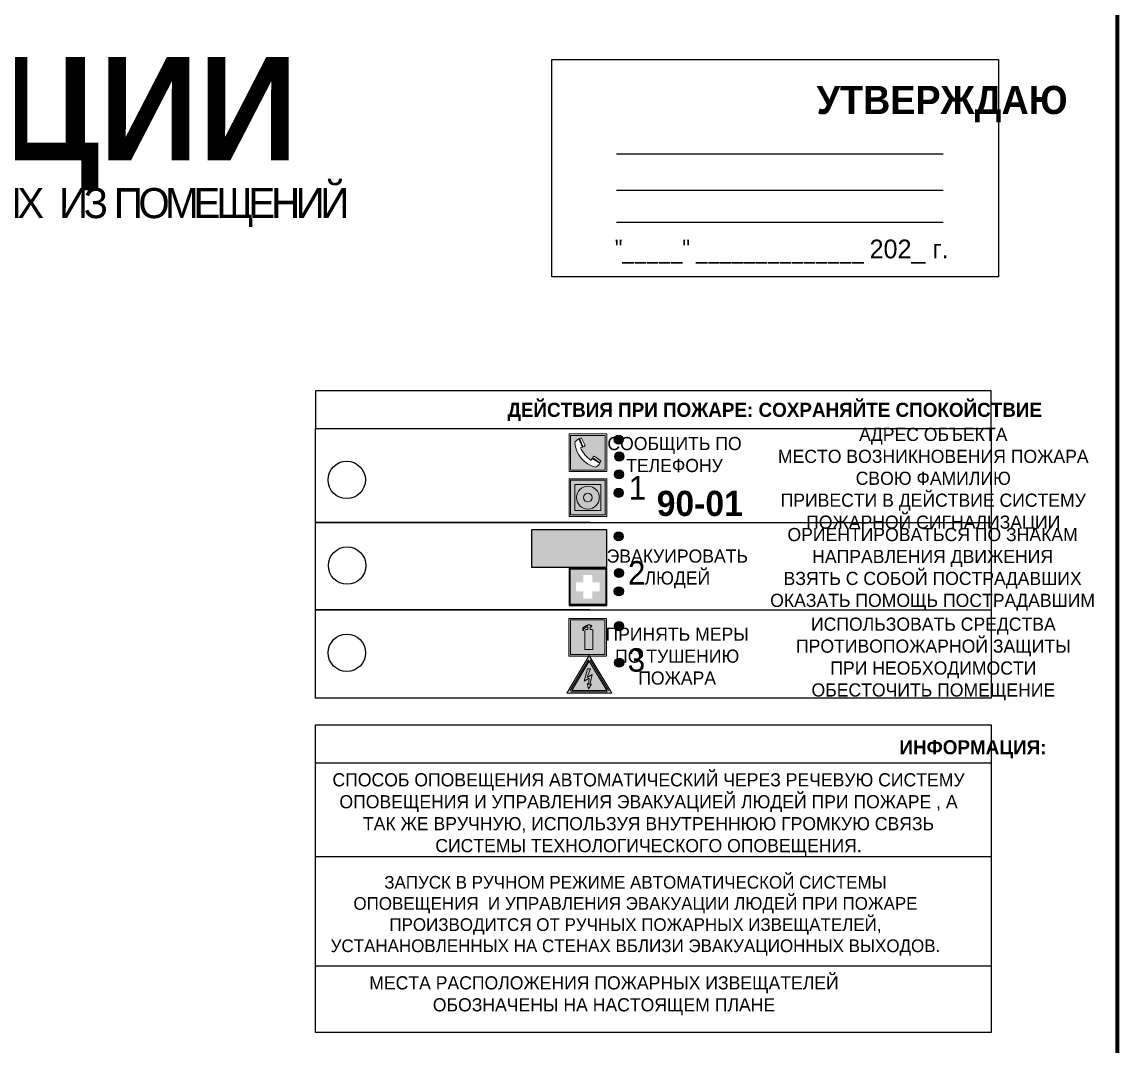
# Model space of a CAD drawing. Header units: millimetres. Extents: x 13114 to 67229, y 22859 to 38520.
# Drawn here: x 21210.1 to 21443.1, y 31460.2 to 31678.1 of the extents above; entities that cross this region are included whole.
import ezdxf

# ---------------------------------------------------------------- set-up
doc = ezdxf.new("R2010")
doc.units = ezdxf.units.MM
doc.styles.add('обычный', font='arial.ttf')

# ---------------------------------------------------------------- blocks, each defined once
blk = doc.blocks.new('A$C3E6D3DDE')
at = {"lineweight": 5}
h = blk.add_hatch(color=40, dxfattribs=at)
h.paths.add_polyline_path([(24.1, 1.45), (16.46, -11.35), (31.74, -11.35)])
h.paths.add_polyline_path([(24.09, -0.46), (30.03, -10.41), (18.14, -10.41)], flags=16)
h.paths.add_polyline_path([(24.54, -3.08), (23.41, -6.02), (25.13, -5.01), (24.33, -8.5), (24.82, -8.27), (23.79, -9.86), (23.4, -8.04), (23.8, -8.43), (24.04, -6.29), (22.39, -7.25), (23.44, -3.08)], flags=0)
h = blk.add_hatch(color=256, dxfattribs=at)
h.paths.add_polyline_path([(24.37, 0.03, 0.567511), (23.82, 0.03), (17.59, -10.4, 0.582454), (17.86, -10.88), (30.32, -10.88, 0.582149), (30.6, -10.4)])
h.paths.add_polyline_path([(24.09, -0.46), (18.14, -10.41), (30.03, -10.41)], flags=16)
h.paths.add_polyline_path([(24.54, -3.08), (23.41, -6.02), (25.13, -5.01), (24.33, -8.5), (24.82, -8.27), (23.79, -9.86), (23.4, -8.04), (23.8, -8.43), (24.04, -6.29), (22.39, -7.25), (23.44, -3.08)], flags=0)
h = blk.add_hatch(color=40, dxfattribs=at)
h.paths.add_polyline_path([(24.09, -0.46), (18.14, -10.41), (30.03, -10.41)])
h.paths.add_polyline_path([(24.82, -8.27), (23.79, -9.86), (23.4, -8.04), (23.8, -8.43), (24.04, -6.29), (22.39, -7.25), (23.44, -3.08), (24.54, -3.08), (23.41, -6.02), (25.13, -5.01), (24.33, -8.5)], flags=16)
at = {"color": 40, "lineweight": 5}
for p, q in [((16.46, -11.35), (24.1, 1.45)), ((24.1, 1.45), (31.74, -11.35))]:
    blk.add_line(p, q, dxfattribs=at)
at = {"lineweight": 5}
for p, q in [((17.59, -10.4), (23.82, 0.03)), ((24.37, 0.03), (30.6, -10.4)), ((18.14, -10.41), (24.09, -0.46)), ((23.44, -3.08), (22.39, -7.25)), ((23.41, -6.02), (24.54, -3.08)), ((24.54, -3.08), (23.44, -3.08)), ((24.09, -0.46), (30.03, -10.41)), ((22.39, -7.25), (24.04, -6.29)), ((25.13, -5.01), (23.41, -6.02)), ((24.04, -6.29), (23.8, -8.43)), ((24.33, -8.5), (25.13, -5.01)), ((17.86, -10.88), (30.32, -10.88)), ((18.14, -10.41), (30.03, -10.41)), ((23.8, -8.43), (23.4, -8.04)), ((23.4, -8.04), (23.79, -9.86)), ((23.79, -9.86), (24.82, -8.27)), ((24.82, -8.27), (24.33, -8.5))]:
    blk.add_line(p, q, dxfattribs=at)
at = {"color": 50, "lineweight": 5}
blk.add_line((31.74, -11.35), (16.46, -11.35), dxfattribs=at)
blk = doc.blocks.new('A$C456E1F9C')
at = {"lineweight": 5}
h = blk.add_hatch(color=242, dxfattribs=at)
h.paths.add_polyline_path([(0.51, -1.47), (0.51, -13.26), (12.29, -13.26), (12.29, -1.47)])
h.paths.add_polyline_path([(5.42, -4.95, -0.254479), (4.78, -5.4), (3.52, -2.53, -0.209735), (4.23, -2.4)], flags=16)
h.paths.add_polyline_path([(8.53, -8.6), (10.87, -10.17), (10.54, -10.76), (8.03, -9.13, -0.192251)], flags=16)
h.paths.add_polyline_path([(4.61, -5.49, 0.005518), (3.87, -5.72, 0.128647), (7.49, -10.01, 0.00809), (7.83, -9.33), (10.47, -10.97, -0.16736), (8.99, -12.25, -0.327862), (1.95, -3.95, -0.166952), (3.36, -2.62)], flags=16)
at = {"color": 242, "lineweight": 5}
for p, q in [((0, -13.77), (0, -0.97)), ((12.8, -0.97), (0, -0.97)), ((4.61, -5.49), (3.36, -2.62)), ((3.52, -2.53), (4.78, -5.4)), ((4.23, -2.4), (5.42, -4.95)), ((12.8, -13.77), (12.8, -0.97)), ((7.83, -9.33), (10.47, -10.97)), ((8.03, -9.13), (10.54, -10.76)), ((10.81, -10.12), (8.53, -8.6)), ((10.54, -10.76), (10.8, -10.3)), ((10.8, -10.3), (10.81, -10.12)), ((0, -13.77), (12.8, -13.77))]:
    blk.add_line(p, q, dxfattribs=at)
blk.add_lwpolyline([(0.51, -1.47), (12.29, -1.47), (12.29, -13.26), (0.51, -13.26)], close=True, dxfattribs=at)
for centre, radius, start, end in [((4.59, -5.34), 2.99, 114.2845, 152.1974), ((4.02, -3.27), 0.891, 76.3284, 123.7092), ((11.12, -3.31), 9.19, 183.9915, 256.6009), ((14.98, -39.1), 35.17, 107.1487, 108.4135), ((13.86, -0.94), 11.08, 205.5536, 234.8762), ((4.68, -4.59), 0.824, 276.9621, 334.0723), ((-13.31, 0.8), 23.44, 332.5487, 334.4027), ((8.94, -9.5), 0.989, 114.4092, 157.9388), ((7.87, -9.46), 3, 291.9291, 329.9329)]:
    blk.add_arc(centre, radius, start, end, dxfattribs=at)
blk = doc.blocks.new('A$C54414219')
at = {"true_color": 0xffffff}
h = blk.add_hatch(color=7, dxfattribs=at)
h.paths.add_polyline_path([(2.39, -9.45), (2.39, -18.3), (11.23, -18.3), (11.23, -9.45)], flags=0)
h.paths.add_polyline_path([(10.71, -13.87, -1), (2.92, -13.87, -1)], flags=0)
h.paths.add_polyline_path([(8.3, -13.87, -1), (5.33, -13.87, -1)], flags=0)
h.paths.add_polyline_path([(0.41, -7.47), (0.41, -20.27), (13.21, -20.27), (13.21, -7.47)])
h.paths.add_polyline_path([(0.92, -19.77), (12.71, -19.77), (12.71, -7.98), (0.92, -7.98)], flags=16)
h.paths.add_polyline_path([(11.23, -9.45), (11.23, -18.3), (2.39, -18.3), (2.39, -9.45)], flags=0)
at = {"lineweight": 5}
h = blk.add_hatch(color=242, dxfattribs=at)
h.paths.add_polyline_path([(12.71, -7.98), (0.92, -7.98), (0.92, -19.77), (12.71, -19.77)])
h.paths.add_polyline_path([(11.23, -18.3), (2.39, -18.3), (2.39, -9.45), (11.23, -9.45)], flags=16)
h.paths.add_polyline_path([(10.71, -13.87, -1), (2.92, -13.87, -1)], flags=0)
h.paths.add_polyline_path([(8.3, -13.87, -1), (5.33, -13.87, -1)], flags=0)
at = {"true_color": 0xffffff}
h = blk.add_hatch(color=7, dxfattribs=at)
h.paths.add_polyline_path([(2.39, -9.45), (2.39, -18.3), (11.23, -18.3), (11.23, -9.45)])
h.paths.add_polyline_path([(10.71, -13.87, -1), (2.92, -13.87, -1)], flags=16)
h.paths.add_polyline_path([(8.3, -13.87, -1), (5.33, -13.87, -1)], flags=0)
at = {"lineweight": 5}
h = blk.add_hatch(color=242, dxfattribs=at)
h.paths.add_polyline_path([(2.92, -13.87, 1), (10.71, -13.87, 1)])
h.paths.add_polyline_path([(8.3, -13.87, -1), (5.33, -13.87, -1)], flags=16)
at = {"color": 242, "lineweight": 5}
for p, q in [((0.41, -20.27), (0.41, -7.47)), ((0.41, -7.47), (13.21, -7.47)), ((0.41, -7.47), (13.21, -7.47)), ((13.21, -20.27), (13.21, -7.47)), ((0.41, -20.27), (13.21, -20.27))]:
    blk.add_line(p, q, dxfattribs=at)
for points in [[(0.92, -7.98), (12.71, -7.98), (12.71, -19.77), (0.92, -19.77)], [(2.39, -9.45), (11.23, -9.45), (11.23, -18.3), (2.39, -18.3)]]:
    blk.add_lwpolyline(points, close=True, dxfattribs=at)
for radius in [3.89, 1.49]:
    blk.add_circle((6.81, -13.87), radius, dxfattribs=at)
blk = doc.blocks.new('A$C32E8229D')
at = {"true_color": 0xffffff}
blk.add_hatch(color=7, dxfattribs=at).paths.add_polyline_path([(0, 0), (0, -8), (16, -8), (16, 0)])
h = blk.add_hatch(color=126)
h.paths.add_polyline_path([(0.2, -0.2), (15.8, -0.2), (15.8, -7.8), (0.2, -7.8)])
h.paths.add_polyline_path([(13.49, -2.05), (12.08, -2.05), (11.37, -2.63, 0.162397), (11.29, -2.84), (11.29, -3.63), (10.35, -3.63), (10.35, -4.05), (11.68, -4.05), (11.68, -3.48), (12.26, -4.28), (11.29, -5.1), (11.29, -6.78), (11.85, -6.78), (11.85, -5.44), (12.8, -4.64), (12.8, -5.94), (14.46, -5.94), (14.46, -5.39), (13.45, -5.39), (13.45, -3.97), (12.46, -2.59), (13.15, -2.59), (13.69, -3.34), (14.18, -3)], flags=16)
h.paths.add_polyline_path([(10.74, -1.82, 1), (11.8, -1.82, 1)], flags=16)
h.paths.add_polyline_path([(9.39, -3.59), (5.99, -3.59), (6.56, -3.03), (5.91, -3.03), (5.1, -3.83), (5.91, -4.64), (6.56, -4.64), (5.99, -4.09), (9.39, -4.09)], flags=16)
h.paths.add_polyline_path([(4.29, -1.08), (1.72, -1.08), (1.72, -6.6), (4.29, -6.6)], flags=16)
at = {"color": 126}
blk.add_lwpolyline([(16, -8), (0, -8), (0, 0), (16, 0)], close=True, dxfattribs=at)
blk = doc.blocks.new('A$C18900ED3')
h = blk.add_hatch(color=126)
h.paths.add_polyline_path([(-0.18, -0.18), (-7.02, -0.18), (-7.02, -7.02), (-0.18, -7.02)])
h.paths.add_polyline_path([(-5.89, -4.46), (-5.89, -2.77), (-4.46, -2.77), (-4.46, -1.31), (-2.77, -1.31), (-2.77, -2.77), (-1.33, -2.77), (-1.33, -4.46), (-2.77, -4.46), (-2.77, -5.89), (-4.46, -5.89), (-4.46, -4.46)], flags=16)
at = {"color": 126}
for p, q in [((-7.2, 0), (-7.2, -7.2)), ((0, 0), (-7.2, 0)), ((0, -7.2), (0, 0)), ((-7.02, -7.02), (-7.02, -0.18)), ((-7.02, -0.18), (-0.18, -0.18)), ((-0.18, -0.18), (-0.18, -7.02)), ((-7.2, -7.2), (0, -7.2)), ((-0.18, -7.02), (-7.02, -7.02))]:
    blk.add_line(p, q, dxfattribs=at)
blk = doc.blocks.new('A$C3AD82952')
at = {"true_color": 0xf5f5ff}
h = blk.add_hatch(color=7, dxfattribs=at)
h.dxf.hatch_style = 1
h.paths.add_polyline_path([(8.21, 8.73, 0.414214), (7.89, 9.05), (7.22, 9.05), (7.22, 9.92), (7.59, 9.92, 1), (7.57, 10.36), (7.22, 10.36), (7.22, 10.6), (6.43, 10.6), (6.43, 10.36), (6.01, 10.36), (4.74, 9.59), (4.74, 8.69), (4.98, 8.73), (4.98, 9.26), (6.12, 9.91), (6.43, 9.91), (6.43, 9.05), (5.76, 9.05, 0.414214), (5.44, 8.73), (5.44, 2.2), (8.21, 2.2)], flags=0)
h.paths.add_polyline_path([(12.8, 12.8), (0, 12.8), (0, 0), (12.8, 0)])
h.paths.add_polyline_path([(0.51, 12.29), (12.29, 12.29), (12.29, 0.51), (0.51, 0.51)], flags=16)
h.paths.add_polyline_path([(4.74, 9.59), (6.01, 10.36), (6.43, 10.36), (6.43, 10.6), (7.22, 10.6), (7.22, 10.36), (7.59, 10.36, -0.94586), (7.59, 9.92), (7.22, 9.92), (7.22, 9.05), (7.89, 9.05, -0.414214), (8.21, 8.73), (8.21, 2.2), (5.44, 2.2), (5.44, 8.73, -0.414214), (5.76, 9.05), (6.43, 9.05), (6.43, 9.91), (6.12, 9.91), (4.98, 9.26), (4.98, 8.73), (4.74, 8.69)], flags=0)
h = blk.add_hatch(color=242)
h.dxf.hatch_style = 1
h.paths.add_polyline_path([(12.29, 12.29), (0.51, 12.29), (0.51, 0.51), (12.29, 0.51)])
h.paths.add_polyline_path([(4.74, 8.69), (4.74, 9.59), (6.01, 10.36), (6.43, 10.36), (6.43, 10.6), (7.22, 10.6), (7.22, 10.36), (7.59, 10.36, -0.94586), (7.59, 9.92), (7.22, 9.92), (7.22, 9.05), (7.89, 9.05, -0.414214), (8.21, 8.73), (8.21, 2.2), (5.44, 2.2), (5.44, 8.73, -0.414214), (5.76, 9.05), (6.43, 9.05), (6.43, 9.91), (6.12, 9.91), (4.98, 9.26), (4.98, 8.73)], flags=16)
h = blk.add_hatch(color=7, dxfattribs=at)
h.dxf.hatch_style = 1
h.paths.add_polyline_path([(8.21, 8.73, 0.414214), (7.89, 9.05), (7.22, 9.05), (7.22, 9.92), (7.59, 9.92, 1), (7.57, 10.36), (7.22, 10.36), (7.22, 10.6), (6.43, 10.6), (6.43, 10.36), (6.01, 10.36), (4.74, 9.59), (4.74, 8.69), (4.98, 8.73), (4.98, 9.26), (6.12, 9.91), (6.43, 9.91), (6.43, 9.05), (5.76, 9.05, 0.414214), (5.44, 8.73), (5.44, 2.2), (8.21, 2.2)])
at = {"color": 242, "lineweight": 5}
for p, q in [((0, 0), (0, 12.8)), ((0, 12.8), (12.8, 12.8)), ((12.8, 0), (12.8, 12.8)), ((6.01, 10.36), (4.74, 9.59)), ((4.74, 9.59), (4.74, 8.69)), ((4.74, 8.69), (4.98, 8.73)), ((4.98, 9.26), (6.12, 9.91)), ((4.98, 8.73), (4.98, 9.26)), ((5.44, 2.2), (5.44, 8.73)), ((5.76, 9.05), (6.43, 9.05)), ((6.01, 10.36), (6.43, 10.36)), ((6.12, 9.91), (6.43, 9.91)), ((7.22, 10.6), (6.43, 10.6)), ((6.43, 10.6), (6.43, 10.36)), ((6.43, 9.91), (6.43, 9.05)), ((7.22, 10.36), (7.22, 10.6)), ((7.59, 10.36), (7.22, 10.36)), ((7.22, 9.05), (7.22, 9.92)), ((7.59, 9.92), (7.22, 9.92)), ((7.89, 9.05), (7.22, 9.05)), ((8.21, 2.2), (8.21, 8.73)), ((0, 0), (12.8, 0)), ((5.44, 2.2), (8.21, 2.2))]:
    blk.add_line(p, q, dxfattribs=at)
blk.add_lwpolyline([(0.51, 12.29), (12.29, 12.29), (12.29, 0.51), (0.51, 0.51)], close=True, dxfattribs=at)
for centre, radius, start, end in [((5.76, 8.73), 0.32, 90, 180), ((7.58, 10.14), 0.223, 273.1875, 86.8125), ((7.89, 8.73), 0.32, 0, 90)]:
    blk.add_arc(centre, radius, start, end, dxfattribs=at)

msp = doc.modelspace()

# ---------------------------------------------------------------- hatches: boundary and pattern name
at = {"lineweight": 0}
h = msp.add_hatch(color=256, dxfattribs=at)
h.dxf.hatch_style = 1
h.paths.add_polyline_path([(21336.11, 31589.22, 1), (21338.04, 31589.22, 1)])
h = msp.add_hatch(color=256, dxfattribs=at)
h.dxf.hatch_style = 1
h.paths.add_polyline_path([(21336.21, 31585.63, 1), (21338.14, 31585.63, 1)])
h = msp.add_hatch(color=256, dxfattribs=at)
h.dxf.hatch_style = 1
h.paths.add_polyline_path([(21336.17, 31581.82, 1), (21338.11, 31581.82, 1)])
h = msp.add_hatch(color=256, dxfattribs=at)
h.dxf.hatch_style = 1
h.paths.add_polyline_path([(21336.09, 31577.9, 1), (21338.02, 31577.9, 1)])
h = msp.add_hatch(color=256, dxfattribs=at)
h.dxf.hatch_style = 1
h.paths.add_polyline_path([(21336.1, 31568.63, 1), (21338.03, 31568.63, 1)])
h = msp.add_hatch(color=256, dxfattribs=at)
h.dxf.hatch_style = 1
h.paths.add_polyline_path([(21336.14, 31560.85, 1), (21338.07, 31560.85, 1)])
h = msp.add_hatch(color=256, dxfattribs=at)
h.dxf.hatch_style = 1
h.paths.add_polyline_path([(21336.14, 31556.95, 1), (21338.07, 31556.95, 1)])
h = msp.add_hatch(color=256, dxfattribs=at)
h.dxf.hatch_style = 1
h.paths.add_polyline_path([(21336.19, 31549.52, 1), (21338.13, 31549.52, 1)])
h = msp.add_hatch(color=256, dxfattribs=at)
h.dxf.hatch_style = 1
h.paths.add_polyline_path([(21336.2, 31541.76, 1), (21338.13, 31541.76, 1)])

# ---------------------------------------------------------------- linework, layer by layer
at = {"color": 1, "lineweight": 100}
msp.add_lwpolyline([(20843.15, 31685.27), (21443.15, 31685.27), (21443.15, 31290.27), (20843.15, 31290.27)], close=True, dxfattribs=at)
for points in [[(21322.86, 31670.1), (21417.87, 31670.1), (21417.87, 31623.89), (21322.86, 31623.89)], [(21272.56, 31591.57), (21416.33, 31591.57), (21416.33, 31599.62), (21272.56, 31599.62)], [(21272.56, 31591.57), (21416.33, 31591.57), (21416.33, 31534.17), (21272.56, 31534.17)]]:
    msp.add_lwpolyline(points, close=True)
for points in [[(21336.61, 31650.05), (21406.14, 31650.05)], [(21336.61, 31642.29), (21406.14, 31642.29)], [(21336.61, 31635.5), (21406.14, 31635.5)], [(21330.98, 31571.58), (21272.56, 31571.58), (21416.33, 31571.58)], [(21330.98, 31553), (21272.56, 31553), (21416.33, 31553)]]:
    msp.add_lwpolyline(points)
at = {"color": 0}
msp.add_lwpolyline([(21272.56, 31528.51), (21416.33, 31528.51), (21416.33, 31463.06), (21272.56, 31463.06)], close=True, dxfattribs=at)
for points in [[(21272.56, 31520.46), (21416.33, 31520.46)], [(21272.56, 31500.47), (21416.33, 31500.47)], [(21272.56, 31477.22), (21416.33, 31477.22)]]:
    msp.add_lwpolyline(points, dxfattribs=at)
for centre, radius in [((21337.07, 31589.22), 0.966), ((21337.18, 31585.63), 0.966), ((21279.19, 31580.65), 3.98), ((21337.14, 31581.82), 0.966), ((21337.06, 31577.9), 0.966), ((21337.07, 31568.63), 0.966), ((21279.28, 31562.42), 3.98), ((21337.11, 31560.85), 0.966), ((21337.1, 31556.95), 0.966), ((21337.16, 31549.52), 0.966), ((21279.22, 31543.85), 3.98), ((21337.17, 31541.76), 0.966)]:
    msp.add_circle(centre, radius)

# ---------------------------------------------------------------- block references
for name, p, xscale, yscale, zscale in [('A$C456E1F9C', (21326.52, 31591.04), 0.625, 0.625, 0.625), ('A$C54414219', (21326.26, 31585.55), 0.625, 0.625, 0.625), ('A$C18900ED3', (21334.52, 31561.9), 1.111111111007631, 1.111111111007631, 1.111111111007631), ('A$C3AD82952', (21326.47, 31543.17), 0.625, 0.625, 0.625), ('A$C3E6D3DDE', (21315.75, 31542.36), 0.625, 0.625, 0.625)]:
    msp.add_blockref(name, p, dxfattribs=dict(xscale=xscale, yscale=yscale, zscale=zscale))
at = {"xscale": -1}
msp.add_blockref('A$C32E8229D', (21334.52, 31570.05), dxfattribs=at)

# ---------------------------------------------------------------- texts
at = {"lineweight": 0, "style": 'обычный'}
for s, insert, char_height, width, attachment_point in [('{\\fProxima Nova Rg|b1|i0|c204|p2;ПЛАН ЭВАКУАЦИИ}', (20991.64, 31670.63), 22, 493.8901, 1), ('\\pi-18,l18,t18;{\\fProxima Nova Rg|b1|i0|c204|p2;УТВЕРЖДАЮ\\H1.1997x; }', (21405.9, 31660.63), 6, 126.6484, 5), ('{\\fArial Narrow|b0|i0|c204|p34;"_____" ______________ \\fProxima Nova Rg|b0|i0|c204|p2;202_ г. }', (21371.77, 31629.22), 4, 78.6503, 5), ('{\\fProxima Nova Rg|b1|i0|c204|p2;ДЕЙСТВИЯ ПРИ ПОЖАРЕ: СОХРАНЯЙТЕ СПОКОЙСТВИЕ\\H1.6644x; }', (21370.28, 31595.13), 3, 175.1736, 5), ('\\pi-8.4,l8.4,t8.4;{\\fProxima Nova Rg|b0|i0|c204|p2;АДРЕС ОБЪЕКТА\\PМЕСТО ВОЗНИКНОВЕНИЯ ПОЖАРА \\PСВОЮ ФАМИЛИЮ\\PПРИВЕСТИ В ДЕЙСТВИЕ СИСТЕМУ \\PПОЖАРНОЙ СИГНАЛИЗАЦИИ}', (21404.02, 31580.59), 2.8, 126.6484, 5), ('{\\fProxima Nova Rg|b0|i0|c204|p2;СООБЩИТЬ ПО \\PТЕЛЕФОНУ}', (21348.95, 31586.03), 2.8, 126.6484, 5), ('{\\fProxima Nova Rg|b0|i0|c204|p2;1\\H1.1667x; }', (21341.05, 31578.96), 5, 126.6484, 5), ('{\\fProxima Nova Rg|b1|i0|c204|p2;\\H1.0714x;90-01\\fProxima Nova Rg|b0|i0|c204|p2;\\H0.93331x; \\H1.3449x; }', (21354.33, 31575.61), 5, 126.6484, 5), ('\\pi-8.4,l8.4,t8.4;{\\fProxima Nova Rg|b0|i0|c204|p2;ОРИЕНТИРОВАТЬСЯ ПО ЗНАКАМ \\PНАПРАВЛЕНИЯ ДВИЖЕНИЯ\\PВЗЯТЬ С СОБОЙ ПОСТРАДАВШИХ\\PОКАЗАТЬ ПОМОЩЬ ПОСТРАДАВШИМ}', (21403.88, 31561.61), 2.8, 126.6484, 5), ('{\\fProxima Nova Rg|b0|i0|c204|p2;ЭВАКУИРОВАТЬ \\PЛЮДЕЙ}', (21349.55, 31561.7), 2.8, 126.6484, 5), ('{\\fProxima Nova Rg|b0|i0|c204|p2;2\\H1.1967x; }', (21340.9, 31560.88), 5, 126.6484, 5), ('\\pi-8.4,l8.4,t8.4;{\\fProxima Nova Rg|b0|i0|c204|p2;ИСПОЛЬЗОВАТЬ СРЕДСТВА \\PПРОТИВОПОЖАРНОЙ ЗАЩИТЫ \\PПРИ НЕОБХОДИМОСТИ \\PОБЕСТОЧИТЬ ПОМЕЩЕНИЕ}', (21404.04, 31542.54), 2.8, 126.6484, 5), ('{\\fProxima Nova Rg|b0|i0|c204|p2;ПРИНЯТЬ МЕРЫ \\PПО ТУШЕНИЮ \\PПОЖАРА}', (21349.51, 31543.13), 2.8, 126.6484, 5), ('{\\fProxima Nova Rg|b0|i0|c204|p2;3\\H1.1967x; }', (21340.84, 31542.3), 5, 126.6484, 5), ('{\\fProxima Nova Rg|b1|i0|c204|p2;ИНФОРМАЦИЯ:\\H1.1997x; }', (21412.47, 31523.32), 3, 175.1736, 5), ('{\\fProxima Nova Rg|b0|i0|c204|p2;СПОСОБ ОПОВЕЩЕНИЯ АВТОМАТИЧЕСКИЙ ЧЕРЕЗ РЕЧЕВУЮ СИСТЕМУ ОПОВЕЩЕНИЯ И УПРАВЛЕНИЯ ЭВАКУАЦИЕЙ ЛЮДЕЙ ПРИ ПОЖАРЕ , А ТАК ЖЕ ВРУЧНУЮ, ИСПОЛЬЗУЯ ВНУТРЕННЮЮ ГРОМКУЮ СВЯЗЬ СИСТЕМЫ ТЕХНОЛОГИЧЕСКОГО ОПОВЕЩЕНИЯ.}', (21343.42, 31509.42), 2.8, 137.0334, 5), ('{\\fProxima Nova Rg|b0|i0|c204|p2;\\P\\pt8.1;ЗАПУСК В РУЧНОМ РЕЖИМЕ АВТОМАТИЧЕСКОЙ СИСТЕМЫ ОПОВЕЩЕНИЯ  И УПРАВЛЕНИЯ ЭВАКУАЦИИ ЛЮДЕЙ ПРИ ПОЖАРЕ ПРОИЗВОДИТСЯ ОТ РУЧНЫХ ПОЖАРНЫХ ИЗВЕЩАТЕЛЕЙ, УСТАНАНОВЛЕННЫХ НА СТЕНАХ ВБЛИЗИ ЭВАКУАЦИОННЫХ ВЫХОДОВ. }', (21340.64, 31490.12), 2.7, 131.4512, 5), ('\\pt8.4;{\\fProxima Nova Rg|b0|i0|c204|p2;\\PМЕСТА РАСПОЛОЖЕНИЯ ПОЖАРНЫХ ИЗВЕЩАТЕЛЕЙ ОБОЗНАЧЕНЫ НА НАСТОЯЩЕМ ПЛАНЕ}', (21333.94, 31473.21), 2.8, 118.5618, 5)]:
    msp.add_mtext(s, dxfattribs=dict(at, insert=insert, char_height=char_height, width=width, attachment_point=attachment_point))
at = {"color": 0, "lineweight": 0, "insert": (21141.34, 31642.93), "char_height": 8, "width": 449.2158, "attachment_point": 5, "style": 'обычный'}
msp.add_mtext('{\\fArial Black|b1|i0|c204|p34;\\H2x;\\T0.85;  \\fArial Narrow|b0|i0|c204|p34;\\H0.8x;\\W0.9;\\P\\fProxima Nova Rg|b0|i0|c204|p2;\\H0.5x;\\W1;\\C256;ПРИ ПОЖАРЕ  ИЛИ ДРУГИХ ЧРЕЗВЫЧАЙНЫХ СИТУАЦИЯХ  ИЗ ПОМЕЩЕНИЙ \\fProxima Nova Rg|b1|i0|c204|p2;\\H1.25x;\\PХМЦ:  АБК УПОХР отм. +4,80}', dxfattribs=at)

doc.saveas('drawing.dxf')
